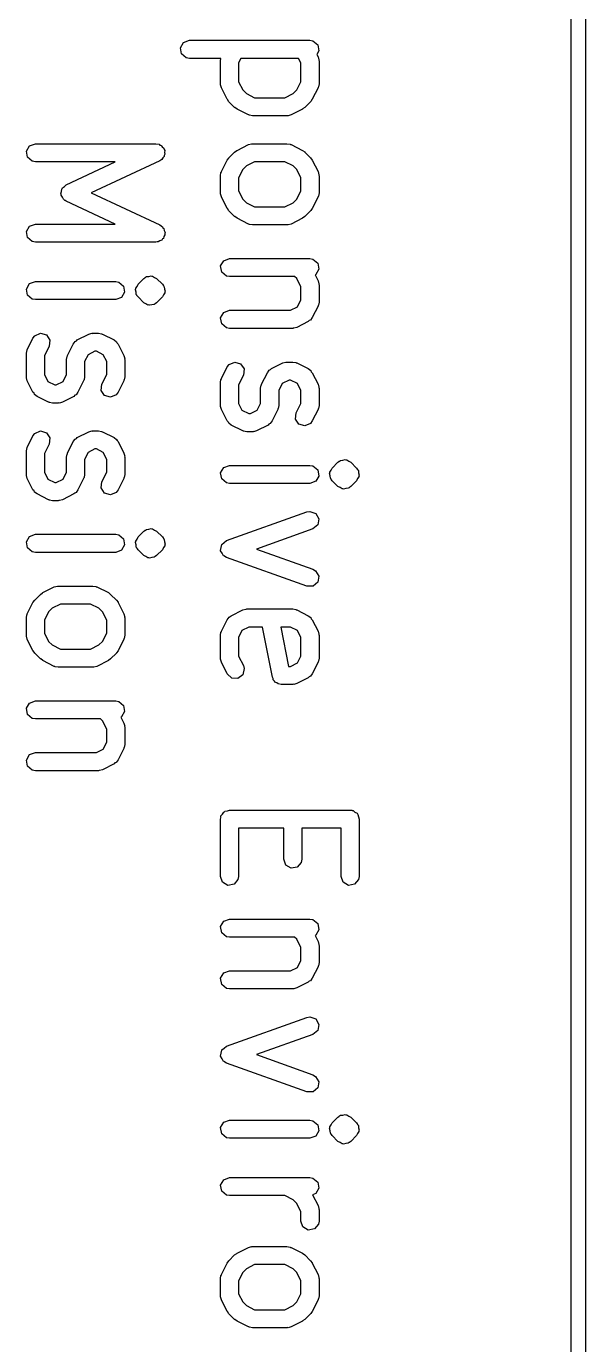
# Model space of a CAD drawing. Extents: x 137.9 to 165.8, y -143 to -48.4.
# Drawn here: x 138.14 to 142.78, y -132.53 to -121.6 of the extents above; entities that cross this region are included whole.
import ezdxf

# ---------------------------------------------------------------- set-up
doc = ezdxf.new("R2010")
doc.units = 0
doc.layers.add('BLACK', color=7, linetype='CONTINUOUS')

msp = doc.modelspace()

# ---------------------------------------------------------------- linework, layer by layer
at = {"layer": 'BLACK', "linetype": 'CONTINUOUS'}
for p, q in [((142.66, -142.958), (142.66, -100.958)), ((142.78, -101.018), (142.78, -142.898)), ((139.42, -121.78), (139.445, -121.735)), ((139.445, -121.735), (139.494, -121.718)), ((139.494, -121.718), (140.494, -121.718)), ((140.494, -121.718), (140.519, -121.722)), ((140.519, -121.722), (140.558, -121.755)), ((139.429, -121.83), (139.42, -121.78)), ((139.468, -121.863), (139.429, -121.83)), ((140.567, -121.806), (140.551, -121.835)), ((140.551, -121.835), (140.561, -121.855)), ((140.558, -121.755), (140.567, -121.806)), ((139.494, -121.868), (139.468, -121.863)), ((139.755, -121.868), (139.494, -121.868)), ((139.752, -121.888), (139.755, -121.868)), ((139.752, -122.079), (139.752, -121.888)), ((139.921, -121.868), (139.902, -121.906)), ((139.902, -121.906), (139.902, -122.061)), ((140.4, -121.868), (139.921, -121.868)), ((140.419, -121.906), (140.4, -121.868)), ((140.419, -122.061), (140.419, -121.906)), ((140.561, -121.855), (140.568, -121.88)), ((140.568, -121.88), (140.567, -121.884)), ((140.567, -121.884), (140.569, -121.888)), ((140.569, -121.888), (140.569, -122.079)), ((139.902, -122.061), (139.936, -122.129)), ((140.384, -122.129), (140.419, -122.061)), ((139.753, -122.083), (139.752, -122.079)), ((139.752, -122.087), (139.753, -122.083)), ((139.76, -122.112), (139.752, -122.087)), ((139.807, -122.207), (139.76, -122.112)), ((139.936, -122.129), (139.967, -122.16)), ((139.967, -122.16), (140.035, -122.194)), ((140.285, -122.194), (140.354, -122.16)), ((140.354, -122.16), (140.384, -122.129)), ((140.561, -122.112), (140.513, -122.207)), ((140.564, -122.104), (140.561, -122.108)), ((140.561, -122.108), (140.561, -122.112)), ((140.569, -122.079), (140.564, -122.104)), ((139.809, -122.209), (139.807, -122.207)), ((139.821, -122.227), (139.809, -122.209)), ((139.869, -122.275), (139.821, -122.227)), ((139.871, -122.275), (139.869, -122.275)), ((139.889, -122.289), (139.871, -122.275)), ((139.984, -122.336), (139.889, -122.289)), ((140.035, -122.194), (140.285, -122.194)), ((140.432, -122.289), (140.337, -122.336)), ((140.433, -122.287), (140.432, -122.289)), ((140.451, -122.275), (140.433, -122.287)), ((140.499, -122.227), (140.451, -122.275)), ((140.5, -122.225), (140.499, -122.227)), ((140.513, -122.207), (140.5, -122.225)), ((139.988, -122.337), (139.984, -122.336)), ((139.992, -122.34), (139.988, -122.337)), ((140.017, -122.344), (139.992, -122.34)), ((140.303, -122.344), (140.017, -122.344)), ((140.307, -122.343), (140.303, -122.344)), ((140.312, -122.344), (140.307, -122.343)), ((140.337, -122.336), (140.312, -122.344)), ((138.143, -122.637), (138.169, -122.593)), ((138.169, -122.593), (138.217, -122.575)), ((138.217, -122.575), (139.217, -122.575)), ((139.217, -122.575), (139.243, -122.58)), ((139.243, -122.58), (139.25, -122.586)), ((139.25, -122.586), (139.26, -122.589)), ((139.26, -122.589), (139.269, -122.602)), ((139.269, -122.602), (139.282, -122.613)), ((139.282, -122.613), (139.284, -122.622)), ((139.889, -122.631), (139.984, -122.583)), ((139.984, -122.583), (140.009, -122.576)), ((140.009, -122.576), (140.013, -122.577)), ((140.013, -122.577), (140.017, -122.575)), ((140.017, -122.575), (140.303, -122.575)), ((140.303, -122.575), (140.329, -122.58)), ((140.329, -122.58), (140.332, -122.582)), ((140.332, -122.582), (140.337, -122.583)), ((140.337, -122.583), (140.432, -122.631)), ((138.152, -122.688), (138.143, -122.637)), ((138.191, -122.721), (138.152, -122.688)), ((138.217, -122.725), (138.191, -122.721)), ((138.879, -122.725), (138.217, -122.725)), ((138.471, -122.915), (138.879, -122.725)), ((139.249, -122.718), (138.68, -122.983)), ((139.256, -122.711), (139.249, -122.718)), ((139.265, -122.707), (139.256, -122.711)), ((139.273, -122.693), (139.265, -122.707)), ((139.285, -122.682), (139.273, -122.693)), ((139.284, -122.622), (139.289, -122.631)), ((139.286, -122.672), (139.285, -122.682)), ((139.291, -122.663), (139.286, -122.672)), ((139.289, -122.631), (139.288, -122.647)), ((139.288, -122.647), (139.291, -122.663)), ((139.76, -122.807), (139.807, -122.712)), ((139.807, -122.712), (139.821, -122.694)), ((139.821, -122.692), (139.869, -122.645)), ((139.821, -122.694), (139.821, -122.692)), ((139.869, -122.645), (139.887, -122.632)), ((139.887, -122.632), (139.889, -122.631)), ((140.035, -122.725), (139.967, -122.759)), ((140.285, -122.725), (140.035, -122.725)), ((140.354, -122.759), (140.285, -122.725)), ((140.432, -122.631), (140.45, -122.644)), ((140.45, -122.644), (140.451, -122.645)), ((140.451, -122.645), (140.499, -122.692)), ((140.499, -122.692), (140.512, -122.711)), ((140.512, -122.711), (140.513, -122.712)), ((140.513, -122.712), (140.561, -122.807)), ((139.752, -122.841), (139.756, -122.815)), ((139.756, -122.815), (139.759, -122.811)), ((139.759, -122.811), (139.76, -122.807)), ((139.936, -122.79), (139.902, -122.858)), ((139.967, -122.759), (139.936, -122.79)), ((140.384, -122.79), (140.354, -122.759)), ((140.419, -122.858), (140.384, -122.79)), ((140.561, -122.807), (140.568, -122.832)), ((140.568, -122.832), (140.567, -122.836)), ((140.567, -122.836), (140.569, -122.841)), ((138.439, -122.947), (138.441, -122.94)), ((138.441, -122.94), (138.457, -122.929)), ((138.457, -122.929), (138.471, -122.915)), ((139.752, -122.983), (139.752, -122.841)), ((139.902, -122.858), (139.902, -122.966)), ((140.419, -122.966), (140.419, -122.858)), ((140.569, -122.841), (140.569, -122.983)), ((138.428, -122.99), (138.433, -122.971)), ((138.431, -122.996), (138.428, -122.99)), ((138.43, -123.003), (138.431, -122.996)), ((138.441, -123.019), (138.43, -123.003)), ((138.433, -122.971), (138.435, -122.952)), ((138.435, -122.952), (138.439, -122.947)), ((138.45, -123.036), (138.441, -123.019)), ((138.458, -123.042), (138.45, -123.036)), ((138.46, -123.045), (138.458, -123.042)), ((138.463, -123.046), (138.46, -123.045)), ((138.471, -123.051), (138.463, -123.046)), ((138.879, -123.242), (138.471, -123.051)), ((138.68, -122.983), (139.249, -123.249)), ((139.753, -122.988), (139.752, -122.983)), ((139.752, -122.992), (139.753, -122.988)), ((139.76, -123.017), (139.752, -122.992)), ((139.807, -123.112), (139.76, -123.017)), ((139.902, -122.966), (139.936, -123.034)), ((139.936, -123.034), (139.967, -123.065)), ((140.354, -123.065), (140.384, -123.034)), ((140.384, -123.034), (140.419, -122.966)), ((140.561, -123.017), (140.513, -123.112)), ((140.564, -123.009), (140.561, -123.012)), ((140.561, -123.012), (140.561, -123.017)), ((140.569, -122.983), (140.564, -123.009)), ((139.809, -123.113), (139.807, -123.112)), ((139.821, -123.132), (139.809, -123.113)), ((139.869, -123.179), (139.821, -123.132)), ((139.967, -123.065), (140.035, -123.099)), ((140.035, -123.099), (140.285, -123.099)), ((140.285, -123.099), (140.354, -123.065)), ((140.499, -123.132), (140.451, -123.179)), ((140.5, -123.13), (140.499, -123.132)), ((140.513, -123.112), (140.5, -123.13)), ((138.143, -123.304), (138.169, -123.259)), ((138.169, -123.259), (138.217, -123.242)), ((138.217, -123.242), (138.879, -123.242)), ((139.249, -123.249), (139.27, -123.264)), ((139.27, -123.264), (139.274, -123.273)), ((139.274, -123.273), (139.282, -123.279)), ((139.871, -123.18), (139.869, -123.179)), ((139.889, -123.193), (139.871, -123.18)), ((139.984, -123.241), (139.889, -123.193)), ((139.988, -123.241), (139.984, -123.241)), ((139.992, -123.244), (139.988, -123.241)), ((140.017, -123.249), (139.992, -123.244)), ((140.303, -123.249), (140.017, -123.249)), ((140.307, -123.247), (140.303, -123.249)), ((140.312, -123.248), (140.307, -123.247)), ((140.337, -123.241), (140.312, -123.248)), ((140.432, -123.193), (140.337, -123.241)), ((140.433, -123.192), (140.432, -123.193)), ((140.451, -123.179), (140.433, -123.192)), ((138.152, -123.354), (138.143, -123.304)), ((138.191, -123.387), (138.152, -123.354)), ((139.25, -123.38), (139.236, -123.389)), ((139.265, -123.374), (139.25, -123.38)), ((139.27, -123.365), (139.265, -123.374)), ((139.278, -123.36), (139.27, -123.365)), ((139.283, -123.344), (139.278, -123.36)), ((139.282, -123.279), (139.285, -123.295)), ((139.291, -123.33), (139.283, -123.344)), ((139.285, -123.295), (139.292, -123.31)), ((139.292, -123.31), (139.289, -123.32)), ((139.289, -123.32), (139.291, -123.33)), ((138.217, -123.392), (138.191, -123.387)), ((139.217, -123.392), (138.217, -123.392)), ((139.226, -123.388), (139.217, -123.392)), ((139.236, -123.389), (139.226, -123.388)), ((139.753, -123.589), (139.779, -123.545)), ((139.762, -123.64), (139.753, -123.589)), ((139.779, -123.545), (139.827, -123.527)), ((139.827, -123.527), (140.494, -123.527)), ((140.494, -123.527), (140.519, -123.532)), ((140.519, -123.532), (140.558, -123.565)), ((140.558, -123.565), (140.567, -123.615)), ((139.069, -123.74), (139.116, -123.692)), ((139.116, -123.692), (139.124, -123.687)), ((139.124, -123.687), (139.126, -123.684)), ((139.126, -123.684), (139.129, -123.683)), ((139.129, -123.683), (139.138, -123.677)), ((139.138, -123.677), (139.157, -123.676)), ((139.157, -123.676), (139.176, -123.671)), ((139.176, -123.671), (139.182, -123.673)), ((139.182, -123.673), (139.189, -123.673)), ((139.189, -123.673), (139.205, -123.684)), ((139.205, -123.684), (139.222, -123.692)), ((139.222, -123.692), (139.27, -123.74)), ((139.801, -123.673), (139.762, -123.64)), ((139.827, -123.677), (139.801, -123.673)), ((140.367, -123.677), (139.827, -123.677)), ((140.384, -123.694), (140.367, -123.677)), ((140.419, -123.763), (140.384, -123.694)), ((140.542, -123.66), (140.536, -123.662)), ((140.536, -123.662), (140.561, -123.712)), ((140.567, -123.615), (140.542, -123.66)), ((138.143, -123.78), (138.169, -123.735)), ((138.152, -123.83), (138.143, -123.78)), ((138.169, -123.735), (138.217, -123.718)), ((138.217, -123.718), (138.884, -123.718)), ((138.884, -123.718), (138.909, -123.722)), ((138.909, -123.722), (138.948, -123.755)), ((138.957, -123.806), (138.932, -123.85)), ((138.948, -123.755), (138.957, -123.806)), ((139.047, -123.786), (139.048, -123.783)), ((139.052, -123.805), (139.047, -123.786)), ((139.048, -123.78), (139.049, -123.777)), ((139.048, -123.783), (139.048, -123.78)), ((139.049, -123.773), (139.06, -123.758)), ((139.049, -123.777), (139.049, -123.773)), ((139.054, -123.825), (139.052, -123.805)), ((139.06, -123.758), (139.069, -123.74)), ((139.27, -123.74), (139.276, -123.748)), ((139.276, -123.748), (139.278, -123.75)), ((139.278, -123.75), (139.279, -123.753)), ((139.289, -123.812), (139.278, -123.828)), ((139.279, -123.753), (139.279, -123.753)), ((139.279, -123.753), (139.282, -123.755)), ((139.282, -123.755), (139.282, -123.757)), ((139.282, -123.757), (139.285, -123.761)), ((139.285, -123.761), (139.287, -123.781)), ((139.287, -123.781), (139.292, -123.799)), ((139.291, -123.806), (139.289, -123.809)), ((139.289, -123.809), (139.289, -123.812)), ((139.292, -123.799), (139.29, -123.803)), ((139.29, -123.803), (139.291, -123.806)), ((140.419, -123.87), (140.419, -123.763)), ((140.561, -123.712), (140.568, -123.737)), ((140.568, -123.737), (140.567, -123.741)), ((140.567, -123.741), (140.569, -123.745)), ((140.569, -123.745), (140.569, -123.888)), ((138.191, -123.863), (138.152, -123.83)), ((138.217, -123.868), (138.191, -123.863)), ((138.884, -123.868), (138.217, -123.868)), ((138.932, -123.85), (138.884, -123.868)), ((139.056, -123.828), (139.054, -123.825)), ((139.057, -123.83), (139.056, -123.828)), ((139.059, -123.833), (139.057, -123.83)), ((139.06, -123.836), (139.059, -123.833)), ((139.059, -123.833), (139.059, -123.833)), ((139.063, -123.838), (139.06, -123.836)), ((139.069, -123.846), (139.063, -123.838)), ((139.116, -123.894), (139.069, -123.846)), ((139.134, -123.902), (139.116, -123.894)), ((139.15, -123.913), (139.134, -123.902)), ((139.157, -123.912), (139.15, -123.913)), ((139.163, -123.915), (139.157, -123.912)), ((139.182, -123.91), (139.163, -123.915)), ((139.201, -123.908), (139.182, -123.91)), ((139.209, -123.903), (139.201, -123.908)), ((139.212, -123.902), (139.209, -123.903)), ((139.214, -123.899), (139.212, -123.902)), ((139.222, -123.894), (139.214, -123.899)), ((139.27, -123.846), (139.222, -123.894)), ((139.278, -123.828), (139.27, -123.846)), ((140.333, -123.956), (140.39, -123.927)), ((140.39, -123.927), (140.419, -123.87)), ((140.561, -123.922), (140.513, -124.017)), ((140.564, -123.914), (140.561, -123.917)), ((140.561, -123.917), (140.561, -123.922)), ((140.569, -123.888), (140.564, -123.914)), ((139.753, -124.018), (139.779, -123.974)), ((139.762, -124.068), (139.753, -124.018)), ((139.779, -123.974), (139.827, -123.956)), ((139.827, -123.956), (140.333, -123.956)), ((140.497, -124.038), (140.487, -124.042)), ((140.513, -124.017), (140.497, -124.038)), ((138.213, -124.167), (138.26, -124.147)), ((138.26, -124.147), (138.309, -124.161)), ((138.659, -124.154), (138.684, -124.147)), ((138.684, -124.147), (138.689, -124.148)), ((138.689, -124.148), (138.693, -124.146)), ((138.693, -124.146), (138.741, -124.146)), ((138.741, -124.146), (138.766, -124.151)), ((139.801, -124.101), (139.762, -124.068)), ((139.827, -124.106), (139.801, -124.101)), ((140.351, -124.106), (139.827, -124.106)), ((140.355, -124.104), (140.351, -124.106)), ((140.359, -124.105), (140.355, -124.104)), ((140.384, -124.098), (140.359, -124.105)), ((140.479, -124.05), (140.384, -124.098)), ((140.487, -124.042), (140.479, -124.05)), ((138.15, -124.283), (138.197, -124.188)), ((138.197, -124.188), (138.213, -124.167)), ((138.332, -124.255), (138.292, -124.334)), ((138.309, -124.161), (138.337, -124.204)), ((138.337, -124.204), (138.332, -124.255)), ((138.483, -124.331), (138.531, -124.236)), ((138.531, -124.236), (138.546, -124.215)), ((138.546, -124.215), (138.557, -124.21)), ((138.557, -124.21), (138.564, -124.202)), ((138.564, -124.202), (138.659, -124.154)), ((138.766, -124.151), (138.77, -124.154)), ((138.77, -124.154), (138.774, -124.154)), ((138.774, -124.154), (138.869, -124.202)), ((138.869, -124.202), (138.89, -124.218)), ((138.89, -124.218), (138.895, -124.228)), ((138.895, -124.228), (138.903, -124.236)), ((138.903, -124.236), (138.951, -124.331)), ((138.142, -124.317), (138.146, -124.291)), ((138.142, -124.507), (138.142, -124.317)), ((138.146, -124.291), (138.149, -124.288)), ((138.149, -124.288), (138.15, -124.283)), ((138.292, -124.334), (138.292, -124.489)), ((138.475, -124.364), (138.48, -124.339)), ((138.475, -124.489), (138.475, -124.364)), ((138.48, -124.339), (138.483, -124.335)), ((138.483, -124.335), (138.483, -124.331)), ((138.654, -124.325), (138.625, -124.382)), ((138.711, -124.296), (138.654, -124.325)), ((138.723, -124.296), (138.711, -124.296)), ((138.78, -124.325), (138.723, -124.296)), ((138.809, -124.382), (138.78, -124.325)), ((138.951, -124.331), (138.958, -124.356)), ((138.958, -124.356), (138.957, -124.36)), ((138.957, -124.36), (138.959, -124.364)), ((138.959, -124.364), (138.959, -124.507)), ((138.625, -124.382), (138.625, -124.507)), ((138.809, -124.489), (138.809, -124.382)), ((139.76, -124.521), (139.807, -124.426)), ((139.807, -124.426), (139.823, -124.405)), ((139.823, -124.405), (139.87, -124.385)), ((139.87, -124.385), (139.919, -124.399)), ((139.919, -124.399), (139.947, -124.442)), ((139.947, -124.442), (139.942, -124.493)), ((140.093, -124.569), (140.141, -124.474)), ((140.141, -124.474), (140.156, -124.453)), ((140.156, -124.453), (140.167, -124.448)), ((140.167, -124.448), (140.174, -124.44)), ((140.174, -124.44), (140.269, -124.392)), ((140.269, -124.392), (140.294, -124.385)), ((140.294, -124.385), (140.299, -124.386)), ((140.299, -124.386), (140.303, -124.385)), ((140.303, -124.385), (140.351, -124.385)), ((140.351, -124.385), (140.376, -124.389)), ((140.376, -124.389), (140.38, -124.392)), ((140.38, -124.392), (140.384, -124.392)), ((140.384, -124.392), (140.479, -124.44)), ((140.479, -124.44), (140.5, -124.456)), ((140.5, -124.456), (140.505, -124.466)), ((140.505, -124.466), (140.513, -124.474)), ((140.513, -124.474), (140.561, -124.569)), ((138.143, -124.511), (138.142, -124.507)), ((138.142, -124.516), (138.143, -124.511)), ((138.15, -124.541), (138.142, -124.516)), ((138.197, -124.636), (138.15, -124.541)), ((138.292, -124.489), (138.32, -124.547)), ((138.32, -124.547), (138.377, -124.575)), ((138.377, -124.575), (138.39, -124.575)), ((138.39, -124.575), (138.447, -124.547)), ((138.447, -124.547), (138.475, -124.489)), ((138.617, -124.541), (138.57, -124.636)), ((138.618, -124.536), (138.617, -124.541)), ((138.621, -124.533), (138.618, -124.536)), ((138.625, -124.507), (138.621, -124.533)), ((138.763, -124.62), (138.769, -124.569)), ((138.769, -124.569), (138.809, -124.489)), ((138.951, -124.541), (138.903, -124.636)), ((138.954, -124.533), (138.951, -124.536)), ((138.951, -124.536), (138.951, -124.541)), ((138.959, -124.507), (138.954, -124.533)), ((139.752, -124.555), (139.756, -124.529)), ((139.752, -124.745), (139.752, -124.555)), ((139.756, -124.529), (139.759, -124.526)), ((139.759, -124.526), (139.76, -124.521)), ((139.942, -124.493), (139.902, -124.573)), ((139.902, -124.573), (139.902, -124.728)), ((140.085, -124.602), (140.09, -124.577)), ((140.09, -124.577), (140.093, -124.573)), ((140.093, -124.573), (140.093, -124.569)), ((140.264, -124.563), (140.235, -124.62)), ((140.321, -124.535), (140.264, -124.563)), ((140.333, -124.535), (140.321, -124.535)), ((140.39, -124.563), (140.333, -124.535)), ((140.419, -124.62), (140.39, -124.563)), ((140.561, -124.569), (140.568, -124.594)), ((138.206, -124.644), (138.197, -124.636)), ((138.21, -124.654), (138.206, -124.644)), ((138.231, -124.67), (138.21, -124.654)), ((138.326, -124.717), (138.231, -124.67)), ((138.536, -124.67), (138.441, -124.717)), ((138.544, -124.661), (138.536, -124.67)), ((138.554, -124.657), (138.544, -124.661)), ((138.57, -124.636), (138.554, -124.657)), ((138.791, -124.663), (138.763, -124.62)), ((138.84, -124.677), (138.791, -124.663)), ((138.887, -124.657), (138.84, -124.677)), ((138.903, -124.636), (138.887, -124.657)), ((140.085, -124.728), (140.085, -124.602)), ((140.235, -124.62), (140.235, -124.745)), ((140.419, -124.728), (140.419, -124.62)), ((140.568, -124.594), (140.567, -124.598)), ((140.567, -124.598), (140.569, -124.602)), ((140.569, -124.602), (140.569, -124.745)), ((138.331, -124.718), (138.326, -124.717)), ((138.334, -124.721), (138.331, -124.718)), ((138.36, -124.725), (138.334, -124.721)), ((138.407, -124.725), (138.36, -124.725)), ((138.412, -124.724), (138.407, -124.725)), ((138.416, -124.725), (138.412, -124.724)), ((138.441, -124.717), (138.416, -124.725)), ((139.753, -124.749), (139.752, -124.745)), ((139.752, -124.754), (139.753, -124.749)), ((139.76, -124.779), (139.752, -124.754)), ((139.807, -124.874), (139.76, -124.779)), ((139.902, -124.728), (139.93, -124.785)), ((139.93, -124.785), (139.987, -124.813)), ((140, -124.813), (140.057, -124.785)), ((140.057, -124.785), (140.085, -124.728)), ((140.227, -124.779), (140.18, -124.874)), ((140.228, -124.774), (140.227, -124.779)), ((140.231, -124.771), (140.228, -124.774)), ((140.235, -124.745), (140.231, -124.771)), ((140.379, -124.807), (140.419, -124.728)), ((140.561, -124.779), (140.513, -124.874)), ((140.564, -124.771), (140.561, -124.774)), ((140.561, -124.774), (140.561, -124.779)), ((140.569, -124.745), (140.564, -124.771)), ((139.816, -124.882), (139.807, -124.874)), ((139.82, -124.892), (139.816, -124.882)), ((139.841, -124.908), (139.82, -124.892)), ((139.936, -124.955), (139.841, -124.908)), ((139.987, -124.813), (140, -124.813)), ((140.146, -124.908), (140.051, -124.955)), ((140.154, -124.899), (140.146, -124.908)), ((140.164, -124.895), (140.154, -124.899)), ((140.18, -124.874), (140.164, -124.895)), ((140.373, -124.858), (140.379, -124.807)), ((140.401, -124.901), (140.373, -124.858)), ((140.45, -124.915), (140.401, -124.901)), ((140.497, -124.895), (140.45, -124.915)), ((140.513, -124.874), (140.497, -124.895)), ((138.15, -125.093), (138.197, -124.997)), ((138.197, -124.997), (138.213, -124.977)), ((138.213, -124.977), (138.26, -124.956)), ((138.26, -124.956), (138.309, -124.971)), ((138.309, -124.971), (138.337, -125.014)), ((138.337, -125.014), (138.332, -125.065)), ((138.546, -125.024), (138.557, -125.02)), ((138.557, -125.02), (138.564, -125.012)), ((138.564, -125.012), (138.659, -124.964)), ((138.659, -124.964), (138.684, -124.956)), ((138.684, -124.956), (138.689, -124.958)), ((138.689, -124.958), (138.693, -124.956)), ((138.693, -124.956), (138.741, -124.956)), ((138.741, -124.956), (138.766, -124.961)), ((138.766, -124.961), (138.77, -124.963)), ((138.77, -124.963), (138.774, -124.964)), ((138.774, -124.964), (138.869, -125.012)), ((138.869, -125.012), (138.89, -125.027)), ((139.941, -124.956), (139.936, -124.955)), ((139.944, -124.959), (139.941, -124.956)), ((139.97, -124.963), (139.944, -124.959)), ((140.017, -124.963), (139.97, -124.963)), ((140.022, -124.962), (140.017, -124.963)), ((140.026, -124.963), (140.022, -124.962)), ((140.051, -124.955), (140.026, -124.963)), ((138.142, -125.126), (138.146, -125.101)), ((138.142, -125.317), (138.142, -125.126)), ((138.146, -125.101), (138.149, -125.097)), ((138.149, -125.097), (138.15, -125.093)), ((138.332, -125.065), (138.292, -125.144)), ((138.483, -125.14), (138.531, -125.045)), ((138.531, -125.045), (138.546, -125.024)), ((138.711, -125.106), (138.654, -125.135)), ((138.723, -125.106), (138.711, -125.106)), ((138.78, -125.135), (138.723, -125.106)), ((138.89, -125.027), (138.895, -125.037)), ((138.895, -125.037), (138.903, -125.045)), ((138.903, -125.045), (138.951, -125.14)), ((138.292, -125.144), (138.292, -125.299)), ((138.475, -125.174), (138.48, -125.148)), ((138.475, -125.299), (138.475, -125.174)), ((138.48, -125.148), (138.483, -125.145)), ((138.483, -125.145), (138.483, -125.14)), ((138.654, -125.135), (138.625, -125.192)), ((138.625, -125.192), (138.625, -125.317)), ((138.809, -125.192), (138.78, -125.135)), ((138.809, -125.299), (138.809, -125.192)), ((138.951, -125.14), (138.958, -125.165)), ((138.958, -125.165), (138.957, -125.17)), ((138.957, -125.17), (138.959, -125.174)), ((138.959, -125.174), (138.959, -125.317)), ((140.679, -125.264), (140.726, -125.216)), ((140.726, -125.216), (140.734, -125.21)), ((140.734, -125.21), (140.736, -125.208)), ((140.736, -125.208), (140.739, -125.207)), ((140.739, -125.207), (140.748, -125.201)), ((140.748, -125.201), (140.767, -125.199)), ((140.767, -125.199), (140.786, -125.194)), ((140.786, -125.194), (140.792, -125.197)), ((140.792, -125.197), (140.799, -125.197)), ((140.799, -125.197), (140.815, -125.208)), ((140.815, -125.208), (140.832, -125.216)), ((140.832, -125.216), (140.88, -125.264)), ((138.143, -125.321), (138.142, -125.317)), ((138.142, -125.325), (138.143, -125.321)), ((138.15, -125.35), (138.142, -125.325)), ((138.292, -125.299), (138.32, -125.356)), ((138.447, -125.356), (138.475, -125.299)), ((138.618, -125.346), (138.617, -125.35)), ((138.621, -125.342), (138.618, -125.346)), ((138.625, -125.317), (138.621, -125.342)), ((138.769, -125.378), (138.809, -125.299)), ((138.954, -125.342), (138.951, -125.346)), ((138.951, -125.346), (138.951, -125.35)), ((138.959, -125.317), (138.954, -125.342)), ((139.753, -125.304), (139.779, -125.259)), ((139.762, -125.354), (139.753, -125.304)), ((139.779, -125.259), (139.827, -125.242)), ((139.827, -125.242), (140.494, -125.242)), ((140.494, -125.242), (140.519, -125.246)), ((140.519, -125.246), (140.558, -125.279)), ((140.567, -125.33), (140.542, -125.374)), ((140.558, -125.279), (140.567, -125.33)), ((140.657, -125.31), (140.658, -125.307)), ((140.662, -125.329), (140.657, -125.31)), ((140.658, -125.304), (140.659, -125.301)), ((140.658, -125.307), (140.658, -125.304)), ((140.659, -125.297), (140.67, -125.281)), ((140.659, -125.301), (140.659, -125.297)), ((140.664, -125.348), (140.662, -125.329)), ((140.666, -125.352), (140.664, -125.348)), ((140.67, -125.281), (140.679, -125.264)), ((140.88, -125.264), (140.886, -125.272)), ((140.886, -125.272), (140.888, -125.274)), ((140.888, -125.274), (140.889, -125.277)), ((140.899, -125.336), (140.888, -125.352)), ((140.889, -125.277), (140.889, -125.277)), ((140.889, -125.277), (140.892, -125.279)), ((140.892, -125.279), (140.892, -125.281)), ((140.892, -125.281), (140.895, -125.285)), ((140.895, -125.285), (140.897, -125.304)), ((140.897, -125.304), (140.902, -125.323)), ((140.901, -125.33), (140.899, -125.333)), ((140.899, -125.333), (140.899, -125.336)), ((140.902, -125.323), (140.9, -125.326)), ((140.9, -125.326), (140.901, -125.33)), ((138.197, -125.445), (138.15, -125.35)), ((138.206, -125.453), (138.197, -125.445)), ((138.21, -125.464), (138.206, -125.453)), ((138.32, -125.356), (138.377, -125.385)), ((138.377, -125.385), (138.39, -125.385)), ((138.39, -125.385), (138.447, -125.356)), ((138.57, -125.445), (138.554, -125.466)), ((138.617, -125.35), (138.57, -125.445)), ((138.763, -125.429), (138.769, -125.378)), ((138.791, -125.472), (138.763, -125.429)), ((138.903, -125.445), (138.887, -125.466)), ((138.951, -125.35), (138.903, -125.445)), ((139.801, -125.387), (139.762, -125.354)), ((139.827, -125.392), (139.801, -125.387)), ((140.494, -125.392), (139.827, -125.392)), ((140.542, -125.374), (140.494, -125.392)), ((140.667, -125.354), (140.666, -125.352)), ((140.669, -125.356), (140.667, -125.354)), ((140.669, -125.357), (140.669, -125.356)), ((140.67, -125.36), (140.669, -125.357)), ((140.673, -125.362), (140.67, -125.36)), ((140.679, -125.37), (140.673, -125.362)), ((140.726, -125.417), (140.679, -125.37)), ((140.744, -125.426), (140.726, -125.417)), ((140.76, -125.437), (140.744, -125.426)), ((140.767, -125.436), (140.76, -125.437)), ((140.773, -125.439), (140.767, -125.436)), ((140.792, -125.434), (140.773, -125.439)), ((140.811, -125.432), (140.792, -125.434)), ((140.819, -125.427), (140.811, -125.432)), ((140.822, -125.426), (140.819, -125.427)), ((140.824, -125.423), (140.822, -125.426)), ((140.832, -125.417), (140.824, -125.423)), ((140.88, -125.37), (140.832, -125.417)), ((140.888, -125.352), (140.88, -125.37)), ((138.231, -125.479), (138.21, -125.464)), ((138.326, -125.527), (138.231, -125.479)), ((138.331, -125.527), (138.326, -125.527)), ((138.334, -125.53), (138.331, -125.527)), ((138.36, -125.535), (138.334, -125.53)), ((138.407, -125.535), (138.36, -125.535)), ((138.412, -125.533), (138.407, -125.535)), ((138.416, -125.534), (138.412, -125.533)), ((138.441, -125.527), (138.416, -125.534)), ((138.536, -125.479), (138.441, -125.527)), ((138.544, -125.471), (138.536, -125.479)), ((138.554, -125.466), (138.544, -125.471)), ((138.84, -125.487), (138.791, -125.472)), ((138.887, -125.466), (138.84, -125.487)), ((139.802, -125.865), (140.468, -125.627)), ((140.468, -125.627), (140.494, -125.623)), ((140.494, -125.623), (140.542, -125.64)), ((140.542, -125.64), (140.567, -125.685)), ((139.069, -125.835), (139.116, -125.787)), ((139.116, -125.787), (139.124, -125.782)), ((139.124, -125.782), (139.126, -125.779)), ((139.126, -125.779), (139.129, -125.778)), ((139.129, -125.778), (139.138, -125.773)), ((139.138, -125.773), (139.157, -125.771)), ((139.157, -125.771), (139.176, -125.766)), ((139.176, -125.766), (139.182, -125.769)), ((139.182, -125.769), (139.189, -125.768)), ((139.189, -125.768), (139.205, -125.779)), ((139.205, -125.779), (139.222, -125.787)), ((139.222, -125.787), (139.27, -125.835)), ((140.519, -125.768), (140.05, -125.936)), ((140.558, -125.736), (140.519, -125.768)), ((140.567, -125.685), (140.558, -125.736)), ((138.143, -125.875), (138.169, -125.831)), ((138.152, -125.926), (138.143, -125.875)), ((138.169, -125.831), (138.217, -125.813)), ((138.217, -125.813), (138.884, -125.813)), ((138.884, -125.813), (138.909, -125.818)), ((138.909, -125.818), (138.948, -125.851)), ((138.948, -125.851), (138.957, -125.901)), ((139.047, -125.882), (139.048, -125.878)), ((139.052, -125.9), (139.047, -125.882)), ((139.048, -125.875), (139.049, -125.872)), ((139.048, -125.878), (139.048, -125.875)), ((139.049, -125.869), (139.06, -125.853)), ((139.049, -125.872), (139.049, -125.869)), ((139.06, -125.853), (139.069, -125.835)), ((139.27, -125.835), (139.276, -125.843)), ((139.276, -125.843), (139.278, -125.845)), ((139.278, -125.845), (139.279, -125.848)), ((139.279, -125.848), (139.279, -125.849)), ((139.279, -125.849), (139.282, -125.851)), ((139.282, -125.851), (139.282, -125.853)), ((139.282, -125.853), (139.285, -125.856)), ((139.285, -125.856), (139.287, -125.876)), ((139.287, -125.876), (139.292, -125.895)), ((139.292, -125.895), (139.29, -125.898)), ((139.762, -125.898), (139.782, -125.882)), ((139.782, -125.882), (139.801, -125.865)), ((139.801, -125.865), (139.801, -125.865)), ((139.801, -125.865), (139.802, -125.865)), ((138.191, -125.959), (138.152, -125.926)), ((138.217, -125.963), (138.191, -125.959)), ((138.884, -125.963), (138.217, -125.963)), ((138.932, -125.946), (138.884, -125.963)), ((138.957, -125.901), (138.932, -125.946)), ((139.054, -125.92), (139.052, -125.9)), ((139.056, -125.924), (139.054, -125.92)), ((139.057, -125.926), (139.056, -125.924)), ((139.059, -125.928), (139.057, -125.926)), ((139.06, -125.931), (139.059, -125.928)), ((139.059, -125.928), (139.059, -125.928)), ((139.063, -125.933), (139.06, -125.931)), ((139.069, -125.941), (139.063, -125.933)), ((139.116, -125.989), (139.069, -125.941)), ((139.134, -125.997), (139.116, -125.989)), ((139.15, -126.008), (139.134, -125.997)), ((139.182, -126.005), (139.163, -126.01)), ((139.201, -126.004), (139.182, -126.005)), ((139.209, -125.998), (139.201, -126.004)), ((139.212, -125.997), (139.209, -125.998)), ((139.214, -125.994), (139.212, -125.997)), ((139.222, -125.989), (139.214, -125.994)), ((139.27, -125.941), (139.222, -125.989)), ((139.278, -125.924), (139.27, -125.941)), ((139.289, -125.908), (139.278, -125.924)), ((139.291, -125.901), (139.289, -125.904)), ((139.289, -125.904), (139.289, -125.908)), ((139.29, -125.898), (139.291, -125.901)), ((139.753, -125.948), (139.757, -125.924)), ((139.753, -125.949), (139.753, -125.948)), ((139.766, -125.971), (139.753, -125.949)), ((139.753, -125.949), (139.753, -125.949)), ((139.757, -125.924), (139.762, -125.899)), ((139.762, -125.899), (139.762, -125.898)), ((139.762, -125.898), (139.762, -125.898)), ((139.778, -125.993), (139.766, -125.971)), ((139.779, -125.993), (139.778, -125.993)), ((139.802, -126.006), (139.779, -125.993)), ((139.779, -125.993), (139.779, -125.993)), ((140.05, -125.936), (140.519, -126.103)), ((139.157, -126.008), (139.15, -126.008)), ((139.163, -126.01), (139.157, -126.008)), ((140.468, -126.244), (139.802, -126.006)), ((140.519, -126.103), (140.541, -126.116)), ((140.559, -126.211), (140.52, -126.244)), ((140.541, -126.116), (140.567, -126.16)), ((140.567, -126.16), (140.559, -126.211)), ((138.211, -126.359), (138.259, -126.311)), ((138.259, -126.311), (138.277, -126.298)), ((138.277, -126.298), (138.279, -126.297)), ((138.279, -126.297), (138.374, -126.25)), ((138.374, -126.25), (138.399, -126.242)), ((138.399, -126.242), (138.403, -126.243)), ((138.403, -126.243), (138.407, -126.242)), ((138.407, -126.242), (138.693, -126.242)), ((138.693, -126.242), (138.719, -126.246)), ((138.719, -126.246), (138.722, -126.249)), ((138.722, -126.249), (138.727, -126.25)), ((138.727, -126.25), (138.822, -126.297)), ((138.822, -126.297), (138.84, -126.311)), ((138.84, -126.311), (138.841, -126.311)), ((138.841, -126.311), (138.889, -126.359)), ((140.52, -126.244), (140.468, -126.244)), ((138.15, -126.474), (138.197, -126.378)), ((138.197, -126.378), (138.211, -126.36)), ((138.211, -126.36), (138.211, -126.359)), ((138.357, -126.426), (138.326, -126.456)), ((138.425, -126.392), (138.357, -126.426)), ((138.675, -126.392), (138.425, -126.392)), ((138.744, -126.426), (138.675, -126.392)), ((138.774, -126.456), (138.744, -126.426)), ((138.889, -126.359), (138.902, -126.377)), ((138.902, -126.377), (138.903, -126.378)), ((138.903, -126.378), (138.951, -126.474)), ((139.841, -126.488), (139.936, -126.44)), ((139.936, -126.44), (139.961, -126.433)), ((139.961, -126.433), (139.965, -126.434)), ((139.965, -126.434), (139.97, -126.432)), ((139.97, -126.432), (140.351, -126.432)), ((140.351, -126.432), (140.376, -126.437)), ((140.376, -126.437), (140.38, -126.44)), ((140.38, -126.44), (140.384, -126.44)), ((140.384, -126.44), (140.479, -126.488)), ((138.142, -126.507), (138.146, -126.482)), ((138.142, -126.65), (138.142, -126.507)), ((138.146, -126.482), (138.149, -126.478)), ((138.149, -126.478), (138.15, -126.474)), ((138.326, -126.456), (138.292, -126.525)), ((138.292, -126.525), (138.292, -126.632)), ((138.809, -126.525), (138.774, -126.456)), ((138.809, -126.632), (138.809, -126.525)), ((138.951, -126.474), (138.958, -126.499)), ((138.958, -126.499), (138.957, -126.503)), ((138.957, -126.503), (138.959, -126.507)), ((138.959, -126.507), (138.959, -126.65)), ((139.76, -126.616), (139.807, -126.521)), ((139.807, -126.521), (139.823, -126.5)), ((139.823, -126.5), (139.833, -126.496)), ((139.833, -126.496), (139.841, -126.488)), ((140.479, -126.488), (140.5, -126.503)), ((140.5, -126.503), (140.505, -126.514)), ((140.505, -126.514), (140.513, -126.521)), ((140.513, -126.521), (140.561, -126.616)), ((138.143, -126.654), (138.142, -126.65)), ((138.142, -126.659), (138.143, -126.654)), ((138.15, -126.684), (138.142, -126.659)), ((138.292, -126.632), (138.326, -126.701)), ((138.774, -126.701), (138.809, -126.632)), ((138.959, -126.65), (138.954, -126.676)), ((139.752, -126.65), (139.756, -126.624)), ((139.752, -126.841), (139.752, -126.65)), ((139.756, -126.624), (139.759, -126.621)), ((139.759, -126.621), (139.76, -126.616)), ((139.93, -126.611), (139.902, -126.668)), ((139.987, -126.582), (139.93, -126.611)), ((140.099, -126.582), (139.987, -126.582)), ((140.182, -126.998), (140.099, -126.582)), ((140.333, -126.582), (140.252, -126.582)), ((140.252, -126.582), (140.317, -126.908)), ((140.39, -126.611), (140.333, -126.582)), ((140.419, -126.668), (140.39, -126.611)), ((140.561, -126.616), (140.568, -126.641)), ((140.568, -126.641), (140.567, -126.646)), ((140.567, -126.646), (140.569, -126.65)), ((140.569, -126.65), (140.569, -126.841)), ((138.197, -126.779), (138.15, -126.684)), ((138.326, -126.701), (138.357, -126.731)), ((138.357, -126.731), (138.425, -126.766)), ((138.425, -126.766), (138.675, -126.766)), ((138.675, -126.766), (138.744, -126.731)), ((138.744, -126.731), (138.774, -126.701)), ((138.951, -126.684), (138.903, -126.779)), ((138.954, -126.676), (138.951, -126.679)), ((138.951, -126.679), (138.951, -126.684)), ((139.902, -126.668), (139.902, -126.823)), ((140.419, -126.823), (140.419, -126.668)), ((138.199, -126.78), (138.197, -126.779)), ((138.211, -126.798), (138.199, -126.78)), ((138.259, -126.846), (138.211, -126.798)), ((138.261, -126.847), (138.259, -126.846)), ((138.279, -126.86), (138.261, -126.847)), ((138.374, -126.908), (138.279, -126.86)), ((138.822, -126.86), (138.727, -126.908)), ((138.823, -126.859), (138.822, -126.86)), ((138.841, -126.846), (138.823, -126.859)), ((138.889, -126.798), (138.841, -126.846)), ((138.89, -126.797), (138.889, -126.798)), ((138.903, -126.779), (138.89, -126.797)), ((139.753, -126.845), (139.752, -126.841)), ((139.752, -126.849), (139.753, -126.845)), ((139.76, -126.874), (139.752, -126.849)), ((139.807, -126.969), (139.76, -126.874)), ((139.902, -126.823), (139.942, -126.902)), ((140.39, -126.88), (140.419, -126.823)), ((140.561, -126.874), (140.513, -126.969)), ((140.564, -126.866), (140.561, -126.87)), ((140.561, -126.87), (140.561, -126.874)), ((140.569, -126.841), (140.564, -126.866)), ((138.378, -126.908), (138.374, -126.908)), ((138.382, -126.911), (138.378, -126.908)), ((138.407, -126.916), (138.382, -126.911)), ((138.693, -126.916), (138.407, -126.916)), ((138.697, -126.914), (138.693, -126.916)), ((138.702, -126.915), (138.697, -126.914)), ((138.727, -126.908), (138.702, -126.915)), ((139.845, -127.005), (139.807, -126.969)), ((139.937, -126.977), (139.896, -127.008)), ((139.949, -126.927), (139.937, -126.977)), ((139.942, -126.902), (139.949, -126.927)), ((140.317, -126.908), (140.333, -126.908)), ((140.333, -126.908), (140.39, -126.88)), ((140.513, -126.969), (140.497, -126.99)), ((139.896, -127.008), (139.845, -127.005)), ((140.188, -127.009), (140.182, -126.998)), ((140.19, -127.021), (140.188, -127.009)), ((140.201, -127.03), (140.19, -127.021)), ((140.209, -127.042), (140.201, -127.03)), ((140.22, -127.046), (140.209, -127.042)), ((140.23, -127.054), (140.22, -127.046)), ((140.255, -127.058), (140.23, -127.054)), ((140.351, -127.058), (140.255, -127.058)), ((140.355, -127.057), (140.351, -127.058)), ((140.359, -127.058), (140.355, -127.057)), ((140.384, -127.05), (140.359, -127.058)), ((140.479, -127.003), (140.384, -127.05)), ((140.487, -126.995), (140.479, -127.003)), ((140.497, -126.99), (140.487, -126.995)), ((138.169, -127.212), (138.217, -127.194)), ((138.217, -127.194), (138.884, -127.194)), ((138.884, -127.194), (138.909, -127.199)), ((138.909, -127.199), (138.948, -127.232)), ((138.143, -127.256), (138.169, -127.212)), ((138.152, -127.307), (138.143, -127.256)), ((138.191, -127.34), (138.152, -127.307)), ((138.957, -127.282), (138.932, -127.327)), ((138.948, -127.232), (138.957, -127.282)), ((138.217, -127.344), (138.191, -127.34)), ((138.757, -127.344), (138.217, -127.344)), ((138.774, -127.361), (138.757, -127.344)), ((138.809, -127.43), (138.774, -127.361)), ((138.932, -127.327), (138.926, -127.329)), ((138.926, -127.329), (138.951, -127.378)), ((138.951, -127.378), (138.958, -127.403)), ((138.958, -127.403), (138.957, -127.408)), ((138.957, -127.408), (138.959, -127.412)), ((138.959, -127.412), (138.959, -127.555)), ((138.809, -127.537), (138.809, -127.43)), ((138.143, -127.685), (138.169, -127.64)), ((138.169, -127.64), (138.217, -127.623)), ((138.217, -127.623), (138.723, -127.623)), ((138.723, -127.623), (138.78, -127.594)), ((138.78, -127.594), (138.809, -127.537)), ((138.951, -127.588), (138.903, -127.684)), ((138.954, -127.58), (138.951, -127.584)), ((138.951, -127.584), (138.951, -127.588)), ((138.959, -127.555), (138.954, -127.58)), ((138.152, -127.735), (138.143, -127.685)), ((138.191, -127.768), (138.152, -127.735)), ((138.869, -127.717), (138.774, -127.765)), ((138.877, -127.709), (138.869, -127.717)), ((138.887, -127.705), (138.877, -127.709)), ((138.903, -127.684), (138.887, -127.705)), ((138.217, -127.773), (138.191, -127.768)), ((138.741, -127.773), (138.217, -127.773)), ((138.745, -127.771), (138.741, -127.773)), ((138.749, -127.772), (138.745, -127.771)), ((138.774, -127.765), (138.749, -127.772)), ((139.752, -128.174), (139.754, -128.164)), ((139.752, -128.65), (139.752, -128.174)), ((139.753, -128.161), (139.755, -128.158)), ((139.754, -128.164), (139.753, -128.161)), ((139.755, -128.158), (139.756, -128.148)), ((139.756, -128.148), (139.769, -128.133)), ((139.769, -128.133), (139.779, -128.116)), ((139.779, -128.116), (139.785, -128.114)), ((139.785, -128.114), (139.789, -128.109)), ((139.789, -128.109), (139.809, -128.106)), ((139.809, -128.106), (139.827, -128.099)), ((139.827, -128.099), (140.827, -128.099)), ((140.827, -128.099), (140.837, -128.101)), ((140.837, -128.101), (140.84, -128.1)), ((140.84, -128.1), (140.843, -128.102)), ((140.843, -128.102), (140.852, -128.103)), ((140.852, -128.103), (140.867, -128.116)), ((140.867, -128.116), (140.884, -128.126)), ((140.884, -128.126), (140.887, -128.132)), ((140.887, -128.132), (140.892, -128.136)), ((140.892, -128.136), (140.895, -128.156)), ((140.895, -128.156), (140.902, -128.174)), ((140.902, -128.174), (140.902, -128.65)), ((140.276, -128.249), (139.902, -128.249)), ((139.902, -128.249), (139.902, -128.65)), ((140.276, -128.507), (140.276, -128.249)), ((140.752, -128.249), (140.426, -128.249)), ((140.426, -128.249), (140.426, -128.507)), ((140.752, -128.65), (140.752, -128.249)), ((140.293, -128.555), (140.276, -128.507)), ((140.426, -128.507), (140.421, -128.533)), ((140.338, -128.581), (140.293, -128.555)), ((140.388, -128.572), (140.338, -128.581)), ((140.421, -128.533), (140.388, -128.572)), ((139.769, -128.698), (139.752, -128.65)), ((139.814, -128.724), (139.769, -128.698)), ((139.864, -128.715), (139.814, -128.724)), ((139.897, -128.676), (139.864, -128.715)), ((139.902, -128.65), (139.897, -128.676)), ((140.769, -128.698), (140.752, -128.65)), ((140.814, -128.724), (140.769, -128.698)), ((140.864, -128.715), (140.814, -128.724)), ((140.897, -128.676), (140.864, -128.715)), ((140.902, -128.65), (140.897, -128.676)), ((139.753, -129.066), (139.779, -129.021)), ((139.779, -129.021), (139.827, -129.004)), ((139.827, -129.004), (140.494, -129.004)), ((140.494, -129.004), (140.519, -129.008)), ((140.519, -129.008), (140.558, -129.041)), ((140.558, -129.041), (140.567, -129.092)), ((139.762, -129.116), (139.753, -129.066)), ((139.801, -129.149), (139.762, -129.116)), ((139.827, -129.154), (139.801, -129.149)), ((140.367, -129.154), (139.827, -129.154)), ((140.384, -129.171), (140.367, -129.154)), ((140.419, -129.239), (140.384, -129.171)), ((140.542, -129.136), (140.536, -129.138)), ((140.536, -129.138), (140.561, -129.188)), ((140.567, -129.092), (140.542, -129.136)), ((140.419, -129.347), (140.419, -129.239)), ((140.561, -129.188), (140.568, -129.213)), ((140.568, -129.213), (140.567, -129.217)), ((140.567, -129.217), (140.569, -129.221)), ((140.569, -129.221), (140.569, -129.364)), ((140.39, -129.404), (140.419, -129.347)), ((140.564, -129.39), (140.561, -129.393)), ((140.561, -129.393), (140.561, -129.398)), ((140.569, -129.364), (140.564, -129.39)), ((139.753, -129.494), (139.779, -129.45)), ((139.762, -129.545), (139.753, -129.494)), ((139.779, -129.45), (139.827, -129.432)), ((139.827, -129.432), (140.333, -129.432)), ((140.333, -129.432), (140.39, -129.404)), ((140.513, -129.493), (140.497, -129.514)), ((140.561, -129.398), (140.513, -129.493)), ((139.801, -129.578), (139.762, -129.545)), ((139.827, -129.582), (139.801, -129.578)), ((140.351, -129.582), (139.827, -129.582)), ((140.355, -129.581), (140.351, -129.582)), ((140.359, -129.582), (140.355, -129.581)), ((140.384, -129.574), (140.359, -129.582)), ((140.479, -129.527), (140.384, -129.574)), ((140.487, -129.518), (140.479, -129.527)), ((140.497, -129.514), (140.487, -129.518)), ((139.802, -130.056), (140.468, -129.818)), ((140.468, -129.818), (140.494, -129.813)), ((140.494, -129.813), (140.542, -129.831)), ((140.558, -129.926), (140.519, -129.959)), ((140.542, -129.831), (140.567, -129.876)), ((140.567, -129.876), (140.558, -129.926)), ((140.519, -129.959), (140.05, -130.126)), ((139.753, -130.139), (139.757, -130.114)), ((139.753, -130.14), (139.753, -130.139)), ((139.753, -130.139), (139.753, -130.139)), ((139.766, -130.162), (139.753, -130.14)), ((139.757, -130.114), (139.762, -130.089)), ((139.762, -130.088), (139.782, -130.072)), ((139.762, -130.089), (139.762, -130.088)), ((139.762, -130.089), (139.762, -130.089)), ((139.782, -130.072), (139.801, -130.056)), ((139.801, -130.056), (139.801, -130.056)), ((139.801, -130.056), (139.802, -130.056)), ((140.05, -130.126), (140.519, -130.294)), ((139.778, -130.183), (139.766, -130.162)), ((139.779, -130.184), (139.778, -130.183)), ((139.802, -130.197), (139.779, -130.184)), ((139.779, -130.184), (139.779, -130.184)), ((140.468, -130.435), (139.802, -130.197)), ((140.519, -130.294), (140.541, -130.307)), ((140.541, -130.307), (140.567, -130.351)), ((140.567, -130.351), (140.559, -130.401)), ((140.52, -130.435), (140.468, -130.435)), ((140.559, -130.401), (140.52, -130.435)), ((139.753, -130.732), (139.779, -130.688)), ((139.779, -130.688), (139.827, -130.67)), ((139.827, -130.67), (140.494, -130.67)), ((140.494, -130.67), (140.519, -130.675)), ((140.519, -130.675), (140.558, -130.708)), ((140.67, -130.71), (140.679, -130.692)), ((140.679, -130.692), (140.726, -130.645)), ((140.726, -130.645), (140.734, -130.639)), ((140.734, -130.639), (140.736, -130.636)), ((140.736, -130.636), (140.739, -130.635)), ((140.739, -130.635), (140.748, -130.63)), ((140.748, -130.63), (140.767, -130.628)), ((140.767, -130.628), (140.786, -130.623)), ((140.786, -130.623), (140.792, -130.626)), ((140.792, -130.626), (140.799, -130.625)), ((140.799, -130.625), (140.815, -130.636)), ((140.815, -130.636), (140.832, -130.645)), ((140.832, -130.645), (140.88, -130.692)), ((140.88, -130.692), (140.886, -130.7)), ((140.886, -130.7), (140.888, -130.702)), ((140.888, -130.702), (140.889, -130.705)), ((139.762, -130.783), (139.753, -130.732)), ((139.801, -130.816), (139.762, -130.783)), ((140.542, -130.803), (140.494, -130.82)), ((140.567, -130.758), (140.542, -130.803)), ((140.558, -130.708), (140.567, -130.758)), ((140.657, -130.739), (140.658, -130.736)), ((140.662, -130.758), (140.657, -130.739)), ((140.658, -130.732), (140.659, -130.729)), ((140.658, -130.736), (140.658, -130.732)), ((140.659, -130.726), (140.67, -130.71)), ((140.659, -130.729), (140.659, -130.726)), ((140.664, -130.777), (140.662, -130.758)), ((140.666, -130.781), (140.664, -130.777)), ((140.667, -130.783), (140.666, -130.781)), ((140.669, -130.785), (140.667, -130.783)), ((140.67, -130.788), (140.669, -130.785)), ((140.669, -130.785), (140.669, -130.785)), ((140.673, -130.79), (140.67, -130.788)), ((140.679, -130.798), (140.673, -130.79)), ((140.726, -130.846), (140.679, -130.798)), ((140.88, -130.798), (140.832, -130.846)), ((140.888, -130.781), (140.88, -130.798)), ((140.899, -130.765), (140.888, -130.781)), ((140.889, -130.705), (140.889, -130.706)), ((140.889, -130.706), (140.892, -130.708)), ((140.892, -130.708), (140.892, -130.71)), ((140.892, -130.71), (140.895, -130.714)), ((140.895, -130.714), (140.897, -130.733)), ((140.897, -130.733), (140.902, -130.752)), ((140.901, -130.758), (140.899, -130.761)), ((140.899, -130.761), (140.899, -130.765)), ((140.902, -130.752), (140.9, -130.755)), ((140.9, -130.755), (140.901, -130.758)), ((139.827, -130.82), (139.801, -130.816)), ((140.494, -130.82), (139.827, -130.82)), ((140.744, -130.854), (140.726, -130.846)), ((140.76, -130.865), (140.744, -130.854)), ((140.767, -130.865), (140.76, -130.865)), ((140.773, -130.868), (140.767, -130.865)), ((140.792, -130.863), (140.773, -130.868)), ((140.811, -130.861), (140.792, -130.863)), ((140.819, -130.855), (140.811, -130.861)), ((140.822, -130.854), (140.819, -130.855)), ((140.824, -130.852), (140.822, -130.854)), ((140.832, -130.846), (140.824, -130.852)), ((139.753, -131.208), (139.779, -131.164)), ((139.762, -131.259), (139.753, -131.208)), ((139.779, -131.164), (139.827, -131.146)), ((139.827, -131.146), (140.494, -131.146)), ((140.494, -131.146), (140.519, -131.151)), ((140.519, -131.151), (140.558, -131.184)), ((140.567, -131.234), (140.542, -131.279)), ((140.558, -131.184), (140.567, -131.234)), ((139.801, -131.292), (139.762, -131.259)), ((139.827, -131.296), (139.801, -131.292)), ((140.285, -131.296), (139.827, -131.296)), ((140.354, -131.331), (140.285, -131.296)), ((140.384, -131.361), (140.354, -131.331)), ((140.542, -131.279), (140.516, -131.288)), ((140.516, -131.288), (140.561, -131.378)), ((140.419, -131.43), (140.384, -131.361)), ((140.419, -131.507), (140.419, -131.43)), ((140.561, -131.378), (140.568, -131.403)), ((140.568, -131.403), (140.567, -131.408)), ((140.567, -131.408), (140.569, -131.412)), ((140.569, -131.412), (140.569, -131.507)), ((140.436, -131.555), (140.419, -131.507)), ((140.48, -131.581), (140.436, -131.555)), ((140.531, -131.572), (140.48, -131.581)), ((140.564, -131.533), (140.531, -131.572)), ((140.569, -131.507), (140.564, -131.533)), ((139.821, -131.835), (139.869, -131.787)), ((139.869, -131.787), (139.887, -131.775)), ((139.887, -131.775), (139.889, -131.773)), ((139.889, -131.773), (139.984, -131.726)), ((139.984, -131.726), (140.009, -131.718)), ((140.009, -131.718), (140.013, -131.719)), ((140.013, -131.719), (140.017, -131.718)), ((140.017, -131.718), (140.303, -131.718)), ((140.303, -131.718), (140.329, -131.722)), ((140.329, -131.722), (140.332, -131.725)), ((140.332, -131.725), (140.337, -131.726)), ((140.337, -131.726), (140.432, -131.773)), ((140.432, -131.773), (140.45, -131.787)), ((140.45, -131.787), (140.451, -131.787)), ((140.451, -131.787), (140.499, -131.835)), ((139.76, -131.95), (139.807, -131.855)), ((139.807, -131.855), (139.821, -131.837)), ((139.821, -131.837), (139.821, -131.835)), ((139.967, -131.902), (139.936, -131.933)), ((140.035, -131.868), (139.967, -131.902)), ((140.285, -131.868), (140.035, -131.868)), ((140.354, -131.902), (140.285, -131.868)), ((140.384, -131.933), (140.354, -131.902)), ((140.499, -131.835), (140.512, -131.853)), ((140.512, -131.853), (140.513, -131.855)), ((140.513, -131.855), (140.561, -131.95)), ((139.752, -131.983), (139.756, -131.958)), ((139.752, -132.126), (139.752, -131.983)), ((139.756, -131.958), (139.759, -131.954)), ((139.759, -131.954), (139.76, -131.95)), ((139.936, -131.933), (139.902, -132.001)), ((139.902, -132.001), (139.902, -132.109)), ((140.419, -132.001), (140.384, -131.933)), ((140.419, -132.109), (140.419, -132.001)), ((140.561, -131.95), (140.568, -131.975)), ((140.568, -131.975), (140.567, -131.979)), ((140.567, -131.979), (140.569, -131.983)), ((140.569, -131.983), (140.569, -132.126)), ((139.902, -132.109), (139.936, -132.177)), ((140.384, -132.177), (140.419, -132.109)), ((139.753, -132.13), (139.752, -132.126)), ((139.752, -132.135), (139.753, -132.13)), ((139.76, -132.16), (139.752, -132.135)), ((139.807, -132.255), (139.76, -132.16)), ((139.936, -132.177), (139.967, -132.207)), ((139.967, -132.207), (140.035, -132.242)), ((140.285, -132.242), (140.354, -132.207)), ((140.354, -132.207), (140.384, -132.177)), ((140.561, -132.16), (140.513, -132.255)), ((140.564, -132.152), (140.561, -132.155)), ((140.561, -132.155), (140.561, -132.16)), ((140.569, -132.126), (140.564, -132.152)), ((139.809, -132.256), (139.807, -132.255)), ((139.821, -132.275), (139.809, -132.256)), ((139.869, -132.322), (139.821, -132.275)), ((139.871, -132.323), (139.869, -132.322)), ((139.889, -132.336), (139.871, -132.323)), ((139.984, -132.384), (139.889, -132.336)), ((140.035, -132.242), (140.285, -132.242)), ((140.432, -132.336), (140.337, -132.384)), ((140.433, -132.335), (140.432, -132.336)), ((140.451, -132.322), (140.433, -132.335)), ((140.499, -132.275), (140.451, -132.322)), ((140.5, -132.273), (140.499, -132.275)), ((140.513, -132.255), (140.5, -132.273)), ((139.988, -132.384), (139.984, -132.384)), ((139.992, -132.387), (139.988, -132.384)), ((140.017, -132.392), (139.992, -132.387)), ((140.303, -132.392), (140.017, -132.392)), ((140.307, -132.39), (140.303, -132.392)), ((140.312, -132.391), (140.307, -132.39)), ((140.337, -132.384), (140.312, -132.391))]:
    msp.add_line(p, q, dxfattribs=at)

doc.saveas('drawing.dxf')
